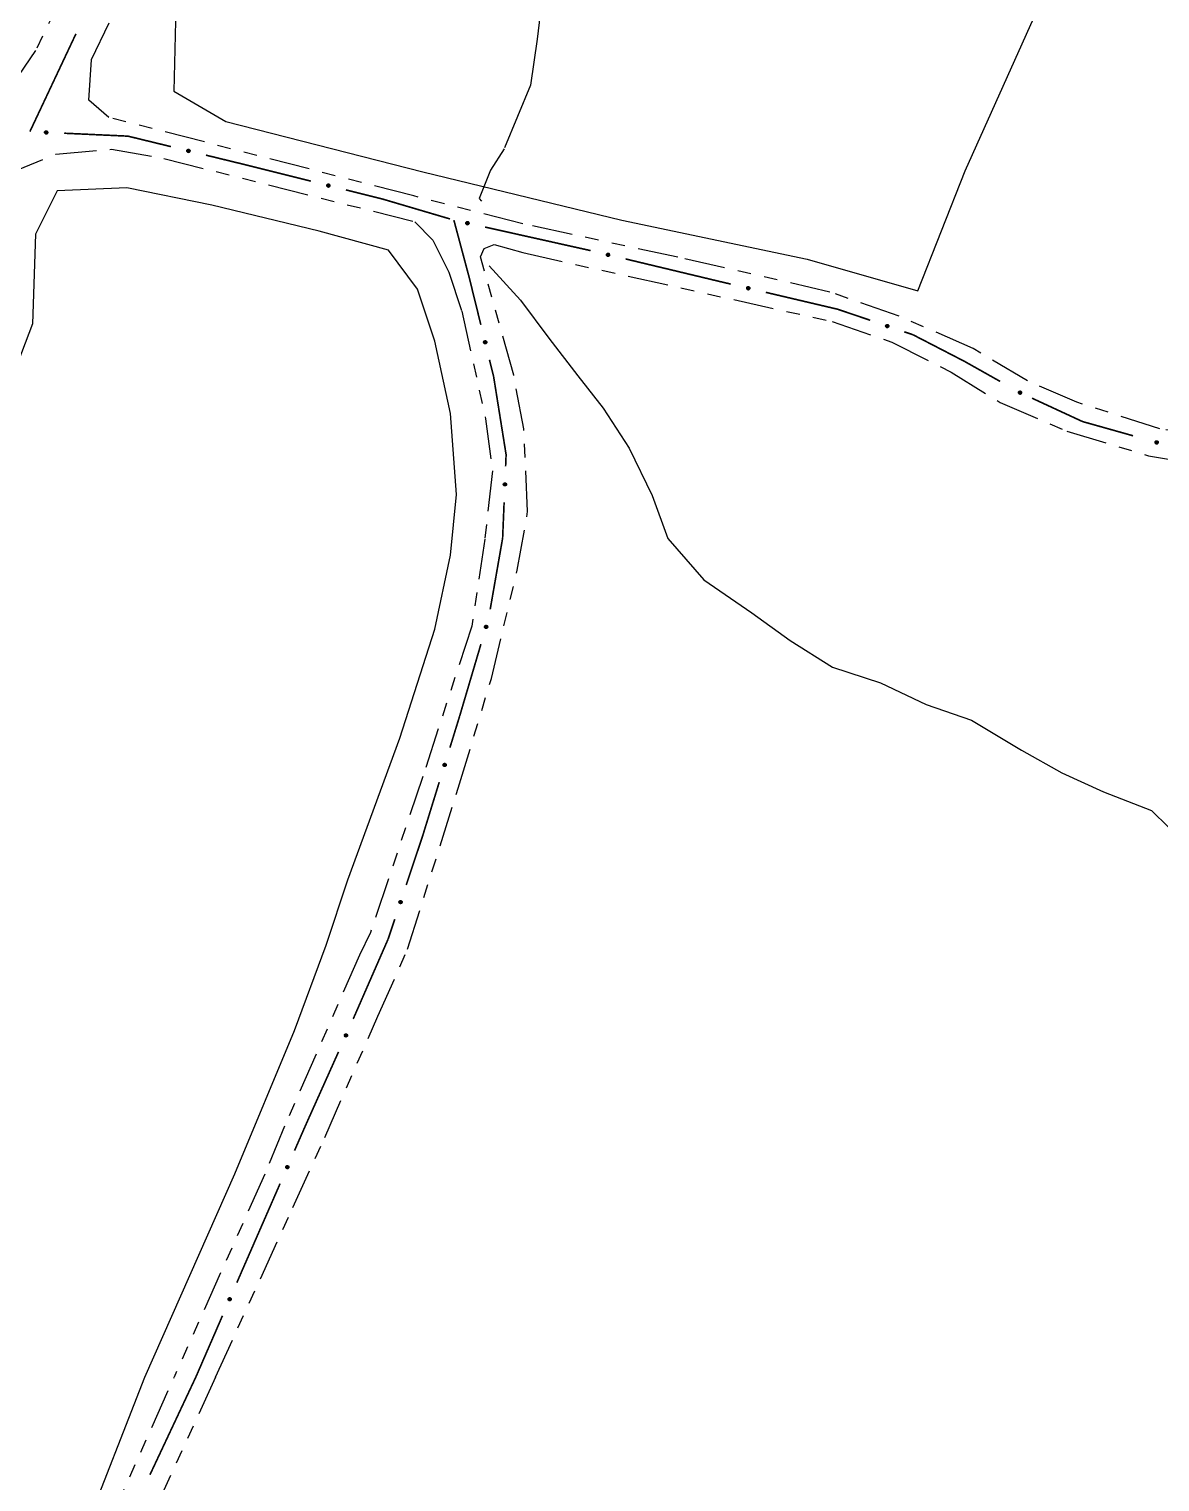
# Model space of a CAD drawing. Extents: x 203665 to 205970, y 4870865 to 4873745.
# Drawn here: x 204483.1 to 204608.6, y 4873288.7 to 4873449.9 of the extents above; entities that cross this region are included whole.
import ezdxf

# ---------------------------------------------------------------- set-up
doc = ezdxf.new("R2010")
doc.units = 0
doc.header["$LTSCALE"] = 1.5
doc.header["$MEASUREMENT"] = 0
doc.linetypes.add('TRACO_13', pattern=[8, 5, -1, 1, -1])
doc.linetypes.add('TRACO_25', pattern=[8, 3, -1, 1, -1, 1, -1])
for name, color, linetype in [('HD-CURSO-INTER', 170, 'CONTINUOUS'), ('HD-CURSO-PERENE', 170, 'CONTINUOUS'), ('RU-QUADRA', 210, 'CONTINUOUS'), ('SV-EIXO-RUA-N-PAV', 6, 'CONTINUOUS'), ('SV-RUA-NAO-PAV', 7, 'CONTINUOUS')]:
    doc.layers.add(name, color=color, linetype=linetype)

msp = doc.modelspace()

# ---------------------------------------------------------------- linework, layer by layer
at = {"layer": 'HD-CURSO-INTER', "linetype": 'TRACO_13'}
for points in [[(204538.26, 4873480.34, 5.762679), (204539.44, 4873475.4, 5.762679), (204540.15, 4873469.56, 5.626517), (204540.17, 4873464.53, 5.538984), (204540.16, 4873459, 5.538984), (204540.06, 4873453.97, 5.529258), (204539.46, 4873448.81, 5.519532), (204538.71, 4873443.69, 5.451451), (204535.79596, 4873436.641887, 5.461177), (204534.27, 4873434.25, 5.461177), (204533.02, 4873431.11, 5.461177), (204533.27, 4873430.82, 5.461177)], [(204534.14, 4873423.65, 5.412548), (204537.59, 4873419.85, 5.412548), (204540.76, 4873415.63, 5.344467), (204543.97, 4873411.45, 5.344467), (204546.779312, 4873407.84144, 5.325015), (204549.668945, 4873403.41067, 5.315289), (204552.23, 4873398.16, 5.198579), (204553.95, 4873393.37, 5.130497), (204557.945386, 4873388.805949, 5.072143), (204563.30053, 4873385.131466, 4.666232), (204567.540424, 4873382.051045, 4.626784), (204572.230182, 4873379.09061, 4.488716), (204577.559453, 4873377.360226, 4.222444), (204582.628971, 4873374.949808, 4.025204), (204587.678306, 4873373.219438, 3.837827)]]:
    msp.add_polyline3d(points, dxfattribs=at)
at = {"layer": 'HD-CURSO-PERENE', "linetype": 'Continuous'}
msp.add_polyline3d([(204587.678306, 4873373.219438, 3.837827), (204593.217976, 4873369.878934, 3.827965), (204597.69766, 4873367.358539, 3.827965), (204602.317194, 4873365.258166, 3.827965), (204607.636565, 4873363.177758, 3.413763), (204611.416727, 4873359.507321, 3.413763)], dxfattribs=at)
at = {"layer": 'RU-QUADRA', "linetype": 'Continuous'}
msp.add_lwpolyline([(204617.46, 4873615.16), (204584.42, 4873634.22), (204577.22, 4873618.25), (204570.19, 4873602.65), (204563.83, 4873588.54), (204557.3, 4873574.06), (204550.95, 4873559.96), (204544.23, 4873545.06), (204537.12, 4873531.5), (204526.77, 4873510.01), (204512.44, 4873480.06), (204503.69, 4873460.76), (204499.31, 4873450.81), (204499.11, 4873443.05), (204504.88, 4873439.66), (204515.03, 4873437.07), (204526.77, 4873434.09), (204548.86, 4873428.72), (204569.418482, 4873424.386527), (204581.69854, 4873420.877939), (204586.961422, 4873434.210574), (204605.63, 4873475.79), (204625.7, 4873519.74)], dxfattribs=at)
at = {"layer": 'RU-QUADRA', "linetype": 'Continuous', "flags": 128}
msp.add_lwpolyline([(204489.050505, 4873282.752508), (204495.887537, 4873300.304701), (204505.90945, 4873322.848935), (204512.509689, 4873338.786148), (204516.041394, 4873348.257539), (204518.449375, 4873355.481481), (204524.22, 4873371.22), (204528.081298, 4873383.333792), (204529.847151, 4873391.520927), (204530.489279, 4873398.263273), (204529.847151, 4873407.253067), (204528.081298, 4873415.27967), (204526.154913, 4873421.058824), (204522.944272, 4873425.393189), (204515.238734, 4873427.480105), (204503.359362, 4873430.369682), (204493.887972, 4873432.296067), (204486.182433, 4873431.975003), (204483.774452, 4873427.159041), (204483.453388, 4873417.206054), (204480.884876, 4873410.463708)], dxfattribs=at)
at = {"layer": 'SV-EIXO-RUA-N-PAV', "const_width": 0.18}
for points in [[(204483.143029, 4873438.54192), (204488.255633, 4873449.398313)], [(204486.950189, 4873438.367), (204493.942813, 4873438.045726)], [(204493.942813, 4873438.045726), (204494.02966, 4873438.041738)], [(204494.02966, 4873438.041738), (204498.803215, 4873436.879266)], [(204502.689636, 4873435.932832), (204505.604451, 4873435.223006)], [(204505.604451, 4873435.223006), (204506.432303, 4873435.021405)], [(204506.432303, 4873435.021405), (204514.33698, 4873433.045236)], [(204518.21755, 4873432.075093), (204522.098119, 4873431.104951)], [(204522.098119, 4873431.104951), (204522.369377, 4873431.037137)], [(204522.369377, 4873431.037137), (204529.774121, 4873428.85213)], [(204530.20939, 4873428.72369), (204531.758343, 4873422.927075)], [(204533.670447, 4873427.951388), (204545.38241, 4873425.337975)], [(204549.273652, 4873424.411753), (204558.998338, 4873422.081413)], [(204531.758343, 4873422.927075), (204531.915233, 4873422.339948)], [(204531.915233, 4873422.339948), (204533.205693, 4873417.104367)], [(204558.998338, 4873422.081413), (204559.705829, 4873421.911876)], [(204559.705829, 4873421.911876), (204560.944483, 4873421.620428)], [(204564.838151, 4873420.704271), (204572.625489, 4873418.871956)], [(204572.625489, 4873418.871956), (204572.815358, 4873418.827281)], [(204572.815358, 4873418.827281), (204576.419463, 4873417.60743)], [(204580.208327, 4873416.325045), (204581.155543, 4873416.004449)], [(204581.155543, 4873416.004449), (204581.16947, 4873415.999736)], [(204581.16947, 4873415.999736), (204586.486557, 4873413.251578)], [(204534.16296, 4873413.2206), (204534.402276, 4873412.249659)], [(204586.486557, 4873413.251578), (204586.888823, 4873413.043666)], [(204534.402276, 4873412.249659), (204534.618199, 4873411.373631)], [(204586.888823, 4873413.043666), (204590.852034, 4873410.814359)], [(204534.618199, 4873411.373631), (204535.897567, 4873403.377579)], [(204594.39106, 4873408.956345), (204599.835861, 4873406.435603)], [(204599.835861, 4873406.435603), (204599.998352, 4873406.360376)], [(204599.998352, 4873406.360376), (204605.601885, 4873404.784382)], [(204535.897567, 4873403.377579), (204536.008295, 4873402.685527)], [(204536.008295, 4873402.685527), (204535.954211, 4873401.387508)], [(204535.787689, 4873397.390976), (204535.662797, 4873394.393576)], [(204535.662797, 4873394.393576), (204535.622157, 4873393.418217)], [(204535.622157, 4873393.418217), (204534.241525, 4873385.514096)], [(204533.213289, 4873381.653446), (204530.944262, 4873373.981972)], [(204530.834047, 4873373.609341), (204529.767741, 4873370.158938)], [(204530.944262, 4873373.981972), (204530.834047, 4873373.609341)], [(204528.586701, 4873366.33727), (204526.815141, 4873360.604768)], [(204526.740985, 4873360.36481), (204524.917516, 4873354.912822)], [(204526.815141, 4873360.604768), (204526.740985, 4873360.36481)], [(204523.648761, 4873351.119373), (204523.014383, 4873349.222648)], [(204522.918219, 4873348.935128), (204519.033436, 4873340.050485)], [(204523.014383, 4873349.222648), (204522.918219, 4873348.935128)], [(204517.403222, 4873336.397787), (204514.130774, 4873329.097713)], [(204513.728137, 4873328.199521), (204512.520424, 4873325.436223)], [(204514.130774, 4873329.097713), (204513.728137, 4873328.199521)], [(204510.918519, 4873321.770994), (204506.913756, 4873312.607923)], [(204506.623199, 4873311.943114), (204506.115483, 4873310.774141)], [(204506.913756, 4873312.607923), (204506.623199, 4873311.943114)], [(204504.521988, 4873307.105249), (204501.733371, 4873300.684687)], [(204501.575175, 4873300.320452), (204496.473925, 4873289.458718)], [(204501.733371, 4873300.684687), (204501.575175, 4873300.320452)]]:
    msp.add_lwpolyline(points, dxfattribs=at)
at = {"layer": 'SV-EIXO-RUA-N-PAV'}
for points in [[(204484.81382, 4873438.575352), (204484.849484, 4873438.60882), (204484.886979, 4873438.630292), (204484.923406, 4873438.6392), (204484.957648, 4873438.638678), (204484.992619, 4873438.634198), (204485.026881, 4873438.621902), (204485.061885, 4873438.599833), (204485.09571, 4873438.564293), (204485.115181, 4873438.524437), (204485.125825, 4873438.489191), (204485.127336, 4873438.453454), (204485.122415, 4873438.419554), (204485.108466, 4873438.384388), (204485.085754, 4873438.349133), (204485.049194, 4873438.315986), (204485.012291, 4873438.295188), (204484.97683, 4873438.287497), (204484.940893, 4873438.286205), (204484.905245, 4873438.291207), (204484.871683, 4873438.30347), (204484.836228, 4873438.326401), (204484.80399, 4873438.362919), (204484.782826, 4873438.399489), (204484.77464, 4873438.434832), (204484.774164, 4873438.470241), (204484.778231, 4873438.505372), (204484.789157, 4873438.540327), (204484.81382, 4873438.575352)], [(204500.632871, 4873436.546999), (204500.674291, 4873436.573008), (204500.715207, 4873436.586891), (204500.752667, 4873436.588647), (204500.786173, 4873436.581568), (204500.819636, 4873436.570465), (204500.850904, 4873436.551828), (204500.881026, 4873436.523455), (204500.907408, 4873436.482089), (204500.918875, 4873436.439239), (204500.922562, 4873436.402606), (204500.917192, 4873436.367242), (204500.905861, 4873436.334915), (204500.885428, 4873436.303076), (204500.856377, 4873436.272831), (204500.814139, 4873436.24731), (204500.773932, 4873436.233975), (204500.737655, 4873436.233227), (204500.702137, 4873436.238851), (204500.66811, 4873436.250595), (204500.637522, 4873436.269067), (204500.607122, 4873436.298372), (204500.582486, 4873436.340395), (204500.568727, 4873436.380344), (204500.56747, 4873436.416601), (204500.573794, 4873436.451444), (204500.584522, 4873436.485143), (204500.601948, 4873436.517354), (204500.632871, 4873436.546999)], [(204516.164572, 4873432.701806), (204516.20615, 4873432.727561), (204516.247151, 4873432.741194), (204516.28462, 4873432.742722), (204516.318083, 4873432.735438), (204516.351478, 4873432.724131), (204516.382631, 4873432.705303), (204516.41258, 4873432.676747), (204516.438708, 4873432.63522), (204516.449913, 4873432.592301), (204516.453377, 4873432.555647), (204516.447791, 4873432.520317), (204516.436263, 4873432.488059), (204516.415636, 4873432.456345), (204516.3864, 4873432.426278), (204516.344008, 4873432.401016), (204516.30372, 4873432.387926), (204516.267439, 4873432.3874), (204516.231956, 4873432.39324), (204516.198001, 4873432.405192), (204516.167526, 4873432.42385), (204516.137307, 4873432.45334), (204516.112927, 4873432.495512), (204516.099413, 4873432.535545), (204516.098377, 4873432.571809), (204516.104913, 4873432.606613), (204516.115847, 4873432.640246), (204516.13347, 4873432.67235), (204516.164572, 4873432.701806)], [(204531.602195, 4873428.525687), (204531.643105, 4873428.552491), (204531.683746, 4873428.567162), (204531.721164, 4873428.569642), (204531.754801, 4873428.563212), (204531.788472, 4873428.552758), (204531.820095, 4873428.534729), (204531.85076, 4873428.506943), (204531.877936, 4873428.466094), (204531.890229, 4873428.423474), (204531.894623, 4873428.38692), (204531.889938, 4873428.351459), (204531.879234, 4873428.318919), (204531.85942, 4873428.28669), (204531.830959, 4873428.25589), (204531.789222, 4873428.229557), (204531.749281, 4873428.215447), (204531.713025, 4873428.213998), (204531.677405, 4873428.218934), (204531.643157, 4873428.230019), (204531.612218, 4873428.247896), (204531.581257, 4873428.276608), (204531.555813, 4873428.318146), (204531.541285, 4873428.357823), (204531.539328, 4873428.394049), (204531.544977, 4873428.429007), (204531.555051, 4873428.462907), (204531.571852, 4873428.495449), (204531.602195, 4873428.525687)], [(204547.214643, 4873425.018353), (204547.255967, 4873425.044513), (204547.296832, 4873425.058547), (204547.334285, 4873425.060441), (204547.367817, 4873425.053485), (204547.401321, 4873425.042506), (204547.432657, 4873425.023983), (204547.462883, 4873424.995721), (204547.489417, 4873424.954452), (204547.501041, 4873424.911645), (204547.504863, 4873424.875026), (204547.499623, 4873424.839643), (204547.488412, 4873424.807274), (204547.468095, 4873424.77536), (204547.439156, 4873424.745008), (204547.397012, 4873424.719332), (204547.356854, 4873424.705849), (204547.32058, 4873424.704968), (204547.285042, 4873424.710461), (204547.250972, 4873424.72208), (204547.220316, 4873424.74044), (204547.189809, 4873424.769632), (204547.165018, 4873424.811564), (204547.151113, 4873424.851463), (204547.149723, 4873424.887715), (204547.155918, 4873424.922581), (204547.166522, 4873424.956319), (204547.18383, 4873424.988594), (204547.214643, 4873425.018353)], [(204562.776669, 4873421.302412), (204562.817885, 4873421.328742), (204562.858692, 4873421.342943), (204562.896137, 4873421.344991), (204562.929697, 4873421.338174), (204562.963246, 4873421.327331), (204562.994658, 4873421.308938), (204563.025, 4873421.2808), (204563.051703, 4873421.23964), (204563.063503, 4873421.196881), (204563.067475, 4873421.160278), (204563.06238, 4873421.124874), (204563.051302, 4873421.09246), (204563.031117, 4873421.060462), (204563.002302, 4873421.029992), (204562.960264, 4873421.004143), (204562.920162, 4873420.990495), (204562.883892, 4873420.989465), (204562.848331, 4873420.994812), (204562.814213, 4873421.006292), (204562.783483, 4873421.024525), (204562.752856, 4873421.053592), (204562.727893, 4873421.095422), (204562.713824, 4873421.135263), (204562.712285, 4873421.171509), (204562.718338, 4873421.2064), (204562.728803, 4873421.240181), (204562.745978, 4873421.272527), (204562.776669, 4873421.302412)], [(204578.21309, 4873417.116571), (204578.256624, 4873417.138861), (204578.298597, 4873417.149116), (204578.336067, 4873417.147593), (204578.368827, 4873417.137613), (204578.401192, 4873417.123629), (204578.430712, 4873417.102331), (204578.458239, 4873417.071435), (204578.480906, 4873417.027921), (204578.488585, 4873416.984233), (204578.489057, 4873416.947419), (204578.480618, 4873416.91266), (204578.466506, 4873416.881446), (204578.443369, 4873416.851514), (204578.411786, 4873416.823923), (204578.36748, 4873416.80219), (204578.326262, 4873416.792419), (204578.290058, 4873416.794844), (204578.255167, 4873416.803549), (204578.222296, 4873416.818222), (204578.193439, 4873416.839296), (204578.165717, 4873416.871144), (204578.144846, 4873416.915159), (204578.134631, 4873416.956158), (204578.136546, 4873416.992386), (204578.14589, 4873417.026543), (204578.159522, 4873417.059176), (204578.179696, 4873417.089741), (204578.21309, 4873417.116571)], [(204533.756823, 4873415.328333), (204533.799032, 4873415.303627), (204533.830257, 4873415.273761), (204533.84913, 4873415.241356), (204533.858342, 4873415.208372), (204533.863965, 4873415.173567), (204533.861892, 4873415.137224), (204533.850656, 4873415.097398), (204533.826169, 4873415.054883), (204533.793473, 4873415.024907), (204533.762693, 4873415.004704), (204533.728853, 4873414.993119), (204533.694949, 4873414.988223), (204533.65727, 4873414.991624), (204533.617021, 4873415.003404), (204533.574866, 4873415.029061), (204533.544455, 4873415.058551), (204533.527023, 4873415.090373), (204533.515591, 4873415.124468), (204533.510277, 4873415.160071), (204533.512517, 4873415.195734), (204533.524451, 4873415.236236), (204533.550326, 4873415.277508), (204533.579391, 4873415.308175), (204533.610961, 4873415.32605), (204533.644781, 4873415.336548), (204533.679622, 4873415.342613), (204533.716241, 4873415.34205), (204533.756823, 4873415.328333)], [(204592.973875, 4873409.733754), (204593.019545, 4873409.751257), (204593.062374, 4873409.756961), (204593.099465, 4873409.751437), (204593.130969, 4873409.738009), (204593.161652, 4873409.720641), (204593.188723, 4873409.696306), (204593.212786, 4873409.662642), (204593.230666, 4873409.616952), (204593.233625, 4873409.572694), (204593.230155, 4873409.53604), (204593.218045, 4873409.502383), (204593.200674, 4873409.472859), (204593.174466, 4873409.445575), (204593.140112, 4873409.421523), (204593.093734, 4873409.404656), (204593.051707, 4873409.399352), (204593.015971, 4873409.405637), (204592.982212, 4873409.418026), (204592.9511, 4873409.436133), (204592.924664, 4873409.460174), (204592.900509, 4873409.494807), (204592.884468, 4873409.540802), (204592.878699, 4873409.582658), (204592.884481, 4873409.618473), (204592.897427, 4873409.651435), (204592.914472, 4873409.682421), (204592.937801, 4873409.710652), (204592.973875, 4873409.733754)], [(204608.099812, 4873404.178666), (204608.139094, 4873404.207803), (204608.178813, 4873404.224812), (204608.216024, 4873404.229464), (204608.249978, 4873404.225), (204608.2842, 4873404.216522), (204608.316817, 4873404.200361), (204608.349046, 4873404.174405), (204608.378551, 4873404.135205), (204608.393301, 4873404.093372), (204608.399813, 4873404.057135), (204608.397197, 4873404.021461), (204608.388403, 4873403.988354), (204608.370496, 4873403.955028), (204608.343874, 4873403.922625), (204608.303738, 4873403.893911), (204608.264685, 4873403.877502), (204608.228574, 4873403.873948), (204608.192728, 4873403.876805), (204608.157893, 4873403.88588), (204608.125967, 4873403.901928), (204608.09339, 4873403.928792), (204608.065574, 4873403.968781), (204608.048764, 4873404.007545), (204608.044704, 4873404.043596), (204608.048311, 4873404.078824), (204608.056398, 4873404.113252), (204608.071278, 4873404.146716), (204608.099812, 4873404.178666)], [(204535.986916, 4873399.528215), (204536.020537, 4873399.492695), (204536.042169, 4873399.455292), (204536.051231, 4873399.418903), (204536.050856, 4873399.384659), (204536.046525, 4873399.349669), (204536.034376, 4873399.315355), (204536.012456, 4873399.280257), (204535.977061, 4873399.246281), (204535.937289, 4873399.22664), (204535.902089, 4873399.215846), (204535.866359, 4873399.214182), (204535.832438, 4873399.218958), (204535.797212, 4873399.232756), (204535.76186, 4873399.255318), (204535.728558, 4873399.291736), (204535.707602, 4873399.32855), (204535.69976, 4873399.363977), (204535.698315, 4873399.399908), (204535.703164, 4873399.435577), (204535.715284, 4873399.469192), (204535.738064, 4873399.504745), (204535.774444, 4873399.537138), (204535.810923, 4873399.558458), (204535.846231, 4873399.566795), (204535.881637, 4873399.567422), (204535.916785, 4873399.563505), (204535.951787, 4873399.552729), (204535.986916, 4873399.528215)], [(204533.926858, 4873383.677873), (204533.950819, 4873383.635236), (204533.962693, 4873383.593692), (204533.962624, 4873383.556192), (204533.953923, 4873383.52307), (204533.941204, 4873383.490187), (204533.921066, 4873383.459863), (204533.891261, 4873383.431158), (204533.848659, 4873383.406822), (204533.805301, 4873383.397454), (204533.768533, 4873383.395555), (204533.733473, 4873383.40264), (204533.701735, 4873383.415531), (204533.670929, 4873383.43749), (204533.642134, 4873383.46798), (204533.618699, 4873383.51141), (204533.607337, 4873383.552218), (204533.608356, 4873383.588489), (204533.615702, 4873383.623691), (204533.62909, 4873383.657106), (204533.649029, 4873383.686758), (204533.679779, 4873383.715695), (204533.722951, 4873383.738257), (204533.763523, 4873383.750054), (204533.799798, 4873383.749544), (204533.834292, 4873383.741532), (204533.867428, 4873383.729176), (204533.898753, 4873383.710202), (204533.926858, 4873383.677873)], [(204529.324817, 4873368.352876), (204529.348258, 4873368.309951), (204529.359627, 4873368.268266), (204529.359102, 4873368.230769), (204529.349999, 4873368.197755), (204529.336881, 4873368.165029), (204529.316377, 4873368.134953), (204529.286225, 4873368.106612), (204529.24333, 4873368.082795), (204529.199862, 4873368.073955), (204529.163073, 4873368.072503), (204529.128102, 4873368.080014), (204529.096523, 4873368.093289), (204529.065986, 4873368.115621), (204529.037564, 4873368.146458), (204529.014659, 4873368.19017), (204529.003793, 4873368.231113), (204529.005253, 4873368.267369), (204529.013026, 4873368.302479), (204529.026819, 4873368.335729), (204529.047117, 4873368.365137), (204529.078216, 4873368.393698), (204529.121659, 4873368.415733), (204529.162371, 4873368.427036), (204529.198638, 4873368.426086), (204529.233032, 4873368.417655), (204529.266015, 4873368.404897), (204529.297107, 4873368.385544), (204529.324817, 4873368.352876)], [(204524.433108, 4873353.117442), (204524.455554, 4873353.073989), (204524.46596, 4873353.032053), (204524.464572, 4873352.994578), (204524.45471, 4873352.961782), (204524.440842, 4873352.929367), (204524.41965, 4873352.899771), (204524.388854, 4873352.872132), (204524.345422, 4873352.84931), (204524.301762, 4873352.841474), (204524.264949, 4873352.840869), (204524.23016, 4873352.849183), (204524.198896, 4873352.863182), (204524.168881, 4873352.886212), (204524.141176, 4873352.917695), (204524.119284, 4873352.961923), (204524.109365, 4873353.003106), (204524.111659, 4873353.039318), (204524.120239, 4873353.07424), (204524.134794, 4873353.107164), (204524.155764, 4873353.136096), (204524.187513, 4873353.163933), (204524.231452, 4873353.184962), (204524.272414, 4873353.195324), (204524.308649, 4873353.193539), (204524.342839, 4873353.184318), (204524.37552, 4873353.170804), (204524.406158, 4873353.15074), (204524.433108, 4873353.117442)], [(204518.380556, 4873338.308887), (204518.398613, 4873338.263434), (204518.404838, 4873338.220677), (204518.399765, 4873338.183521), (204518.386721, 4873338.151856), (204518.369728, 4873338.120965), (204518.345724, 4873338.093599), (204518.312355, 4873338.069129), (204518.266886, 4873338.050695), (204518.222667, 4873338.047197), (204518.185973, 4873338.050221), (204518.152172, 4873338.061922), (204518.122439, 4873338.078932), (204518.094838, 4873338.104806), (204518.07037, 4873338.138865), (204518.05294, 4873338.185034), (204518.047125, 4873338.226994), (204518.052976, 4873338.262804), (204518.064953, 4873338.296711), (204518.08268, 4873338.328041), (204518.106398, 4873338.354767), (204518.140734, 4873338.379342), (204518.186531, 4873338.395941), (204518.228314, 4873338.402218), (204518.264197, 4873338.396872), (204518.297313, 4873338.384328), (204518.328504, 4873338.367661), (204518.357017, 4873338.344677), (204518.380556, 4873338.308887)], [(204511.87788, 4873323.691179), (204511.896363, 4873323.645898), (204511.902988, 4873323.603201), (204511.898264, 4873323.565999), (204511.885518, 4873323.534213), (204511.868816, 4873323.503164), (204511.845069, 4873323.475574), (204511.811931, 4873323.450791), (204511.766637, 4873323.431932), (204511.722453, 4873323.42802), (204511.685733, 4873323.430699), (204511.651823, 4873323.442082), (204511.621932, 4873323.458813), (204511.594089, 4873323.484427), (204511.569302, 4873323.518255), (204511.55144, 4873323.564258), (204511.545232, 4873323.606161), (204511.550746, 4873323.642025), (204511.562405, 4873323.676043), (204511.579837, 4873323.707537), (204511.603303, 4873323.734485), (204511.637407, 4873323.759381), (204511.683046, 4873323.776409), (204511.724769, 4873323.783078), (204511.7607, 4873323.778069), (204511.793933, 4873323.765836), (204511.825279, 4873323.749463), (204511.854006, 4873323.726747), (204511.87788, 4873323.691179)], [(204505.476943, 4873309.027629), (204505.495529, 4873308.98239), (204505.502253, 4873308.939708), (204505.497614, 4873308.902496), (204505.484941, 4873308.870681), (204505.46831, 4873308.839593), (204505.444627, 4873308.811949), (204505.411545, 4873308.78709), (204505.366295, 4873308.768127), (204505.322119, 4873308.764113), (204505.285393, 4873308.766709), (204505.251458, 4873308.778014), (204505.221528, 4873308.794676), (204505.193627, 4873308.820226), (204505.168762, 4873308.853997), (204505.150795, 4873308.899959), (204505.144491, 4873308.941848), (204505.149922, 4873308.977724), (204505.161503, 4873309.011769), (204505.178863, 4873309.043303), (204505.202267, 4873309.070305), (204505.236314, 4873309.095279), (204505.281914, 4873309.112411), (204505.323621, 4873309.119176), (204505.359564, 4873309.11425), (204505.392824, 4873309.102093), (204505.424208, 4873309.085791), (204505.452987, 4873309.063142), (204505.476943, 4873309.027629)]]:
    msp.add_lwpolyline(points, close=True, dxfattribs=at)
for points in [[(204484.774164, 4873438.470241), (204485.125825, 4873438.489191)], [(204484.77464, 4873438.434832), (204485.127336, 4873438.453454)], [(204484.776977, 4873438.451986), (204485.124704, 4873438.468793)], [(204484.778231, 4873438.505372), (204485.115181, 4873438.524437)], [(204484.780031, 4873438.488727), (204485.115615, 4873438.508824)], [(204484.782164, 4873438.416233), (204485.121838, 4873438.436142)], [(204484.782826, 4873438.399489), (204485.122415, 4873438.419554)], [(204484.788412, 4873438.522491), (204485.100887, 4873438.545016)], [(204484.789157, 4873438.540327), (204485.09571, 4873438.564293)], [(204484.79553, 4873438.380104), (204485.110668, 4873438.40114)], [(204484.802246, 4873438.556005), (204485.075191, 4873438.580345)], [(204484.80399, 4873438.362919), (204485.108466, 4873438.384388)], [(204484.81382, 4873438.575352), (204485.061885, 4873438.599833)], [(204484.824015, 4873438.346012), (204485.094046, 4873438.366389)], [(204484.833987, 4873438.592793), (204485.036976, 4873438.610786)], [(204484.836228, 4873438.326401), (204485.085754, 4873438.349133)], [(204484.849484, 4873438.60882), (204485.026881, 4873438.621902)], [(204484.859566, 4873438.31706), (204485.059703, 4873438.332452)], [(204484.870805, 4873438.621153), (204485.000862, 4873438.627471)], [(204484.871683, 4873438.30347), (204485.049194, 4873438.315986)], [(204484.886979, 4873438.630292), (204484.992619, 4873438.634198)], [(204484.892829, 4873438.297774), (204485.024311, 4873438.305393)], [(204484.905245, 4873438.291207), (204485.012291, 4873438.295188)], [(204500.56747, 4873436.416601), (204500.917192, 4873436.367242)], [(204500.568727, 4873436.380344), (204500.905861, 4873436.334915)], [(204500.571289, 4873436.396904), (204500.908476, 4873436.351306)], [(204500.573054, 4873436.432989), (204500.91755, 4873436.382802)], [(204500.573794, 4873436.451444), (204500.922562, 4873436.402606)], [(204500.577478, 4873436.358883), (204500.890801, 4873436.319096)], [(204500.582486, 4873436.340395), (204500.885428, 4873436.303076)], [(204500.583097, 4873436.468462), (204500.916307, 4873436.423832)], [(204500.584522, 4873436.485143), (204500.918875, 4873436.439239)], [(204500.597798, 4873436.499992), (204500.908792, 4873436.462176)], [(204500.598897, 4873436.319961), (204500.867823, 4873436.288177)], [(204500.601948, 4873436.517354), (204500.907408, 4873436.482089)], [(204500.607122, 4873436.298372), (204500.856377, 4873436.272831)], [(204500.617801, 4873436.530231), (204500.890348, 4873436.501778)], [(204500.628235, 4873436.284728), (204500.82761, 4873436.261455)], [(204500.632871, 4873436.546999), (204500.881026, 4873436.523455)], [(204500.637522, 4873436.269067), (204500.814139, 4873436.24731)], [(204500.656008, 4873436.56025), (204500.85868, 4873436.538982)], [(204500.657183, 4873436.259422), (204500.787686, 4873436.241685)], [(204500.66811, 4873436.250595), (204500.773932, 4873436.233975)], [(204500.674291, 4873436.573008), (204500.850904, 4873436.551828)], [(204500.697581, 4873436.581022), (204500.826436, 4873436.562283)], [(204500.715207, 4873436.586891), (204500.819636, 4873436.570465)], [(204516.098377, 4873432.571809), (204516.447791, 4873432.520317)], [(204516.102075, 4873432.552089), (204516.438978, 4873432.504433)], [(204516.104061, 4873432.588162), (204516.448244, 4873432.535873)], [(204516.104913, 4873432.606613), (204516.453377, 4873432.555647)], [(204516.11432, 4873432.623574), (204516.447251, 4873432.57691)], [(204516.115847, 4873432.640246), (204516.449913, 4873432.592301)], [(204516.129213, 4873432.655013), (204516.43997, 4873432.6153)], [(204516.13347, 4873432.67235), (204516.438708, 4873432.63522)], [(204516.149401, 4873432.685129), (204516.421768, 4873432.655013)], [(204516.164572, 4873432.701806), (204516.41258, 4873432.676747)], [(204516.18779, 4873432.714914), (204516.390329, 4873432.69241)], [(204516.20615, 4873432.727561), (204516.382631, 4873432.705303)], [(204516.229489, 4873432.735433), (204516.358227, 4873432.715907)], [(204516.247151, 4873432.741194), (204516.351478, 4873432.724131)], [(204516.099413, 4873432.535545), (204516.436263, 4873432.488059)], [(204516.108032, 4873432.514031), (204516.421107, 4873432.472332)], [(204516.112927, 4873432.495512), (204516.415636, 4873432.456345)], [(204516.129213, 4873432.474979), (204516.39794, 4873432.441554)], [(204516.137307, 4873432.45334), (204516.3864, 4873432.426278)], [(204516.158336, 4873432.439568), (204516.357565, 4873432.415078)], [(204516.167526, 4873432.42385), (204516.344008, 4873432.401016)], [(204516.187128, 4873432.414085), (204516.317521, 4873432.395552)], [(204516.198001, 4873432.405192), (204516.30372, 4873432.387926)], [(204531.539328, 4873428.394049), (204531.889938, 4873428.351459)], [(204531.541285, 4873428.357823), (204531.879234, 4873428.318919)], [(204531.543526, 4873428.374429), (204531.881531, 4873428.335357)], [(204531.544594, 4873428.410541), (204531.889995, 4873428.367022)], [(204531.544977, 4873428.429007), (204531.894623, 4873428.38692)], [(204531.550449, 4873428.336534), (204531.864483, 4873428.302811)], [(204531.553949, 4873428.446202), (204531.887959, 4873428.408021)], [(204531.555051, 4873428.462907), (204531.890229, 4873428.423474)], [(204531.555813, 4873428.318146), (204531.85942, 4873428.28669)], [(204531.568037, 4873428.47801), (204531.879704, 4873428.446213)], [(204531.571852, 4873428.495449), (204531.877936, 4873428.466094)], [(204531.572616, 4873428.298034), (204531.842107, 4873428.271454)], [(204531.581257, 4873428.276608), (204531.830959, 4873428.25589)], [(204531.587453, 4873428.50863), (204531.860498, 4873428.48545)], [(204531.602195, 4873428.525687), (204531.85076, 4873428.506943)], [(204531.60263, 4873428.263375), (204531.802418, 4873428.24396)], [(204531.612218, 4873428.247896), (204531.789222, 4873428.229557)], [(204531.625072, 4873428.539381), (204531.828118, 4873428.522035)], [(204531.632061, 4873428.238633), (204531.762883, 4873428.223422)], [(204531.643105, 4873428.552491), (204531.820095, 4873428.534729)], [(204531.643157, 4873428.230019), (204531.749281, 4873428.215447)], [(204531.666236, 4873428.560954), (204531.795429, 4873428.544709)], [(204531.683746, 4873428.567162), (204531.788472, 4873428.552758)], [(204547.149723, 4873424.887715), (204547.499623, 4873424.839643)], [(204547.151113, 4873424.851463), (204547.488412, 4873424.807274)], [(204547.153613, 4873424.868032), (204547.490966, 4873424.823674)], [(204547.155246, 4873424.904123), (204547.499924, 4873424.855203)], [(204547.155918, 4873424.922581), (204547.504863, 4873424.875026)], [(204547.159943, 4873424.830034), (204547.47341, 4873424.791399)], [(204547.165018, 4873424.811564), (204547.468095, 4873424.77536)], [(204547.165159, 4873424.939633), (204547.49853, 4873424.896229)], [(204547.166522, 4873424.956319), (204547.501041, 4873424.911645)], [(204547.179743, 4873424.971217), (204547.490874, 4873424.934545)], [(204547.181504, 4873424.791191), (204547.450546, 4873424.760396)], [(204547.18383, 4873424.988594), (204547.489417, 4873424.954452)], [(204547.189809, 4873424.769632), (204547.439156, 4873424.745008)], [(204547.199635, 4873425.001529), (204547.472285, 4873424.974079)], [(204547.210972, 4873424.756067), (204547.410431, 4873424.733527)], [(204547.214643, 4873425.018353), (204547.462883, 4873424.995721)], [(204547.220316, 4873424.74044), (204547.397012, 4873424.719332)], [(204547.237731, 4873425.031688), (204547.44048, 4873425.011166)], [(204547.240012, 4873424.730867), (204547.37058, 4873424.71361)], [(204547.250972, 4873424.72208), (204547.356854, 4873424.705849)], [(204547.255967, 4873425.044513), (204547.432657, 4873425.023983)], [(204547.279228, 4873425.052614), (204547.40815, 4873425.034348)], [(204547.296832, 4873425.058547), (204547.401321, 4873425.042506)], [(204562.741962, 4873421.255133), (204563.053242, 4873421.219739)], [(204562.745978, 4873421.272527), (204563.051703, 4873421.23964)], [(204562.76173, 4873421.285527), (204563.03449, 4873421.259196)], [(204562.776669, 4873421.302412), (204563.025, 4873421.2808)], [(204562.799702, 4873421.315842), (204563.002534, 4873421.296153)], [(204562.817885, 4873421.328742), (204562.994658, 4873421.308938)], [(204562.841112, 4873421.336938), (204562.970109, 4873421.319202)], [(204562.858692, 4873421.342943), (204562.963246, 4873421.327331)], [(204562.712285, 4873421.171509), (204563.06238, 4873421.124874)], [(204562.713824, 4873421.135263), (204563.051302, 4873421.09246)], [(204562.716257, 4873421.151842), (204563.053789, 4873421.10887)], [(204562.717741, 4873421.18794), (204563.062617, 4873421.140435)], [(204562.718338, 4873421.2064), (204563.067475, 4873421.160278)], [(204562.722742, 4873421.11387), (204563.036365, 4873421.076523)], [(204562.727508, 4873421.22349), (204563.061055, 4873421.181455)], [(204562.727893, 4873421.095422), (204563.031117, 4873421.060462)], [(204562.728803, 4873421.240181), (204563.063503, 4873421.196881)], [(204562.744463, 4873421.075117), (204563.013629, 4873421.045426)], [(204562.752856, 4873421.053592), (204563.002302, 4873421.029992)], [(204562.774075, 4873421.040113), (204562.973625, 4873421.018392)], [(204562.783483, 4873421.024525), (204562.960264, 4873421.004143)], [(204562.803218, 4873421.015033), (204562.933855, 4873420.998312)], [(204562.814213, 4873421.006292), (204562.920162, 4873420.990495)], [(204578.134631, 4873416.956158), (204578.466506, 4873416.881446)], [(204578.136546, 4873416.992386), (204578.480618, 4873416.91266)], [(204578.138629, 4873416.972431), (204578.470543, 4873416.897545)], [(204578.141473, 4873416.934014), (204578.450121, 4873416.867003)], [(204578.143541, 4873417.008223), (204578.482334, 4873416.928128)], [(204578.144846, 4873416.915159), (204578.443369, 4873416.851514)], [(204578.14589, 4873417.026543), (204578.489057, 4873416.947419)], [(204578.156645, 4873417.042683), (204578.484681, 4873416.96911)], [(204578.159409, 4873416.89337), (204578.42453, 4873416.83821)], [(204578.159522, 4873417.059176), (204578.488585, 4873416.984233)], [(204578.165717, 4873416.871144), (204578.411786, 4873416.823923)], [(204578.174044, 4873417.072808), (204578.480545, 4873417.007964)], [(204578.179696, 4873417.089741), (204578.480906, 4873417.027921)], [(204578.185557, 4873416.855708), (204578.382136, 4873416.815104)], [(204578.193439, 4873416.839296), (204578.36748, 4873416.80219)], [(204578.196613, 4873417.101183), (204578.465631, 4873417.049026)], [(204578.212182, 4873416.827969), (204578.340637, 4873416.798898)], [(204578.21309, 4873417.116571), (204578.458239, 4873417.071435)], [(204578.222296, 4873416.818222), (204578.326262, 4873416.792419)], [(204578.237297, 4873417.127749), (204578.437335, 4873417.088855)], [(204578.256624, 4873417.138861), (204578.430712, 4873417.102331)], [(204578.280526, 4873417.14481), (204578.40725, 4873417.114884)], [(204578.298597, 4873417.149116), (204578.401192, 4873417.123629)], [(204533.510277, 4873415.160071), (204533.544455, 4873415.058551)], [(204533.512517, 4873415.195734), (204533.574866, 4873415.029061)], [(204533.513053, 4873415.173841), (204533.55765, 4873415.049918)], [(204533.522112, 4873415.211208), (204533.593637, 4873415.023654)], [(204533.524451, 4873415.236236), (204533.617021, 4873415.003404)], [(204533.539793, 4873415.25351), (204533.63592, 4873415.000348)], [(204533.550326, 4873415.277508), (204533.65727, 4873414.991624)], [(204533.564405, 4873415.290495), (204533.673959, 4873414.994264)], [(204533.579391, 4873415.308175), (204533.694949, 4873414.988223)], [(204533.59526, 4873415.313558), (204533.710692, 4873414.993481)], [(204533.610961, 4873415.32605), (204533.728853, 4873414.993119)], [(204533.628074, 4873415.328673), (204533.742815, 4873414.999993)], [(204533.644781, 4873415.336548), (204533.762693, 4873415.004704)], [(204533.664172, 4873415.336165), (204533.778624, 4873415.020062)], [(204533.679622, 4873415.342613), (204533.793473, 4873415.024907)], [(204533.698926, 4873415.337705), (204533.809152, 4873415.044451)], [(204533.716241, 4873415.34205), (204533.826169, 4873415.054883)], [(204533.734987, 4873415.333945), (204533.835743, 4873415.079112)], [(204533.756823, 4873415.328333), (204533.850656, 4873415.097398)], [(204533.779268, 4873415.313941), (204533.854095, 4873415.124391)], [(204533.799032, 4873415.303627), (204533.861892, 4873415.137224)], [(204533.816905, 4873415.286679), (204533.859852, 4873415.163755)], [(204533.830257, 4873415.273761), (204533.863965, 4873415.173567)], [(204592.878699, 4873409.582658), (204593.200674, 4873409.472859)], [(204592.883132, 4873409.559909), (204593.182837, 4873409.460252)], [(204592.884417, 4873409.59841), (204593.20641, 4873409.488434)], [(204592.884468, 4873409.540802), (204593.174466, 4873409.445575)], [(204592.884481, 4873409.618473), (204593.218045, 4873409.502383)], [(204592.89313, 4873409.633471), (204593.221406, 4873409.517579)], [(204592.896616, 4873409.517579), (204593.154311, 4873409.434364)], [(204592.897427, 4873409.651435), (204593.230155, 4873409.53604)], [(204592.900509, 4873409.494807), (204593.140112, 4873409.421523)], [(204592.909847, 4873409.666331), (204593.228125, 4873409.558075)], [(204592.914472, 4873409.682421), (204593.233625, 4873409.572694)], [(204592.918583, 4873409.477336), (204593.109688, 4873409.415927)], [(204592.924664, 4873409.460174), (204593.093734, 4873409.404656)], [(204592.93037, 4873409.694421), (204593.228171, 4873409.597149)], [(204592.937801, 4873409.710652), (204593.230666, 4873409.616952)], [(204592.942087, 4873409.446907), (204593.066693, 4873409.404256)], [(204592.9511, 4873409.436133), (204593.051707, 4873409.399352)], [(204592.955846, 4873409.720218), (204593.217738, 4873409.639571)], [(204592.973875, 4873409.733754), (204593.212786, 4873409.662642)], [(204592.999139, 4873409.742277), (204593.193867, 4873409.682199)], [(204593.019545, 4873409.751257), (204593.188723, 4873409.696306)], [(204593.043946, 4873409.754614), (204593.16674, 4873409.711298)], [(204593.062374, 4873409.756961), (204593.161652, 4873409.720641)], [(204608.044704, 4873404.043596), (204608.397197, 4873404.021461)], [(204608.048311, 4873404.078824), (204608.399813, 4873404.057135)], [(204608.048764, 4873404.007545), (204608.388403, 4873403.988354)], [(204608.049002, 4873404.060367), (204608.39635, 4873404.037001)], [(204608.050036, 4873404.024254), (204608.389741, 4873404.004898)], [(204608.056269, 4873404.096511), (204608.391933, 4873404.077812)], [(204608.056398, 4873404.113252), (204608.393301, 4873404.093372)], [(204608.05915, 4873403.986826), (204608.374613, 4873403.971416)], [(204608.065574, 4873403.968781), (204608.370496, 4873403.955028)], [(204608.068484, 4873404.129085), (204608.381472, 4873404.11546)], [(204608.071278, 4873404.146716), (204608.378551, 4873404.135205)], [(204608.083518, 4873403.949679), (204608.354098, 4873403.938811)], [(204608.086086, 4873404.160781), (204608.360017, 4873404.153515)], [(204608.09339, 4873403.928792), (204608.343874, 4873403.922625)], [(204608.099812, 4873404.178666), (204608.349046, 4873404.174405)], [(204608.115496, 4873403.916824), (204608.316074, 4873403.909056)], [(204608.121854, 4873404.193668), (204608.325565, 4873404.188155)], [(204608.125967, 4873403.901928), (204608.303738, 4873403.893911)], [(204608.139094, 4873404.207803), (204608.316817, 4873404.200361)], [(204608.146316, 4873403.893834), (204608.2778, 4873403.886255)], [(204608.157893, 4873403.88588), (204608.264685, 4873403.877502)], [(204608.161694, 4873404.217597), (204608.291613, 4873404.20889)], [(204608.178813, 4873404.224812), (204608.2842, 4873404.216522)], [(204535.703164, 4873399.435577), (204535.707602, 4873399.32855)], [(204535.709678, 4873399.448022), (204535.717858, 4873399.316573)], [(204535.715284, 4873399.469192), (204535.728558, 4873399.291736)], [(204535.728822, 4873399.481367), (204535.745068, 4873399.281297)], [(204535.738064, 4873399.504745), (204535.76186, 4873399.255318)], [(204535.757622, 4873399.517041), (204535.779152, 4873399.2471)], [(204535.774444, 4873399.537138), (204535.797212, 4873399.232756)], [(204535.791592, 4873399.545671), (204535.813974, 4873399.230626)], [(204535.810923, 4873399.558458), (204535.832438, 4873399.218958)], [(204535.827664, 4873399.559191), (204535.849023, 4873399.219606)], [(204535.846231, 4873399.566795), (204535.866359, 4873399.214182)], [(204535.863395, 4873399.564531), (204535.881686, 4873399.216879)], [(204535.881637, 4873399.567422), (204535.902089, 4873399.215846)], [(204535.900148, 4873399.561634), (204535.921677, 4873399.226139)], [(204535.916785, 4873399.563505), (204535.937289, 4873399.22664)], [(204535.933948, 4873399.553397), (204535.957806, 4873399.241022)], [(204535.951787, 4873399.552729), (204535.977061, 4873399.246281)], [(204535.96752, 4873399.539707), (204535.993026, 4873399.266868)], [(204535.986916, 4873399.528215), (204536.012456, 4873399.280257)], [(204536.004444, 4873399.508123), (204536.023303, 4873399.305212)], [(204536.020537, 4873399.492695), (204536.034376, 4873399.315355)], [(204536.03296, 4873399.471426), (204536.039834, 4873399.341398)], [(204536.042169, 4873399.455292), (204536.046525, 4873399.349669)], [(204533.62909, 4873383.657106), (204533.607337, 4873383.552218)], [(204533.638438, 4873383.66759), (204533.614369, 4873383.538105)], [(204533.649029, 4873383.686758), (204533.618699, 4873383.51141)], [(204533.665123, 4873383.695271), (204533.632172, 4873383.497266)], [(204533.679779, 4873383.715695), (204533.642134, 4873383.46798)], [(204533.701743, 4873383.72286), (204533.656904, 4873383.455799)], [(204533.722951, 4873383.738257), (204533.670929, 4873383.43749)], [(204533.741661, 4873383.742358), (204533.686667, 4873383.431344)], [(204533.763523, 4873383.750054), (204533.701735, 4873383.415531)], [(204533.779939, 4873383.746689), (204533.717979, 4873383.412122)], [(204533.799798, 4873383.749544), (204533.733473, 4873383.40264)], [(204533.815894, 4873383.743169), (204533.748996, 4873383.401525)], [(204533.834292, 4873383.741532), (204533.768533, 4873383.395555)], [(204533.850837, 4873383.731411), (204533.790038, 4873383.400769)], [(204533.867428, 4873383.729176), (204533.805301, 4873383.397454)], [(204533.881614, 4873383.715193), (204533.828703, 4873383.406409)], [(204533.898753, 4873383.710202), (204533.848659, 4873383.406822)], [(204533.910843, 4873383.693741), (204533.869155, 4873383.422903)], [(204533.926858, 4873383.677873), (204533.891261, 4873383.431158)], [(204533.938966, 4873383.654118), (204533.907857, 4873383.452722)], [(204533.950819, 4873383.635236), (204533.921066, 4873383.459863)], [(204533.95769, 4873383.611583), (204533.9327, 4873383.483794)], [(204533.962693, 4873383.593692), (204533.941204, 4873383.490187)], [(204529.026819, 4873368.335729), (204529.003793, 4873368.231113)], [(204529.036293, 4873368.346099), (204529.010653, 4873368.216916)], [(204529.047117, 4873368.365137), (204529.014659, 4873368.19017)], [(204529.063314, 4873368.373453), (204529.027958, 4873368.175863)], [(204529.078216, 4873368.393698), (204529.037564, 4873368.146458)], [(204529.100265, 4873368.400595), (204529.052185, 4873368.134099)], [(204529.121659, 4873368.415733), (204529.065986, 4873368.115621)], [(204529.140417, 4873368.419607), (204529.081649, 4873368.109284)], [(204529.162371, 4873368.427036), (204529.096523, 4873368.093289)], [(204529.178745, 4873368.423473), (204529.112724, 4873368.089683)], [(204529.198638, 4873368.426086), (204529.128102, 4873368.080014)], [(204529.214655, 4873368.419516), (204529.14361, 4873368.07871)], [(204529.233032, 4873368.417655), (204529.163073, 4873368.072503)], [(204529.249452, 4873368.407334), (204529.18464, 4873368.077456)], [(204529.266015, 4873368.404897), (204529.199862, 4873368.073955)], [(204529.28003, 4873368.390743), (204529.223371, 4873368.082625)], [(204529.297107, 4873368.385544), (204529.24333, 4873368.082795)], [(204529.308996, 4873368.368938), (204529.264021, 4873368.098626)], [(204529.324817, 4873368.352876), (204529.286225, 4873368.106612)], [(204529.336636, 4873368.328976), (204529.303082, 4873368.127972)], [(204529.348258, 4873368.309951), (204529.316377, 4873368.134953)], [(204529.354842, 4873368.286217), (204529.3283, 4873368.15874)], [(204529.359627, 4873368.268266), (204529.336881, 4873368.165029)], [(204524.134794, 4873353.107164), (204524.109365, 4873353.003106)], [(204524.144505, 4873353.117312), (204524.115896, 4873352.988754)], [(204524.155764, 4873353.136096), (204524.119284, 4873352.961923)], [(204524.172148, 4873353.144037), (204524.132251, 4873352.947314)], [(204524.187513, 4873353.163933), (204524.141176, 4873352.917695)], [(204524.209715, 4873353.170321), (204524.155509, 4873352.905003)], [(204524.231452, 4873353.184962), (204524.168881, 4873352.886212)], [(204524.250294, 4873353.188403), (204524.184393, 4873352.879515)], [(204524.272414, 4873353.195324), (204524.198896, 4873352.863182)], [(204524.288701, 4873353.191384), (204524.215009, 4873352.859204)], [(204524.308649, 4873353.193539), (204524.23016, 4873352.849183)], [(204524.324511, 4873353.186602), (204524.245634, 4873352.847522)], [(204524.342839, 4873353.184318), (204524.264949, 4873352.840869)], [(204524.359017, 4873353.173622), (204524.286624, 4873352.845323)], [(204524.37552, 4873353.170804), (204524.301762, 4873352.841474)], [(204524.389205, 4873353.156331), (204524.325464, 4873352.849599)], [(204524.406158, 4873353.15074), (204524.345422, 4873352.84931)], [(204524.417661, 4873353.133864), (204524.366471, 4873352.86466)], [(204524.433108, 4873353.117442), (204524.388854, 4873352.872132)], [(204524.444373, 4873353.093276), (204524.406198, 4873352.893099)], [(204524.455554, 4873353.073989), (204524.41965, 4873352.899771)], [(204524.461589, 4873353.050109), (204524.432119, 4873352.923277)], [(204524.46596, 4873353.032053), (204524.440842, 4873352.929367)], [(204518.08268, 4873338.328041), (204518.047125, 4873338.226994)], [(204518.093343, 4873338.337184), (204518.052211, 4873338.212069)], [(204518.106398, 4873338.354767), (204518.05294, 4873338.185034)], [(204518.123484, 4873338.361056), (204518.064405, 4873338.169219)], [(204518.140734, 4873338.379342), (204518.07037, 4873338.138865)], [(204518.163458, 4873338.383512), (204518.083382, 4873338.124823)], [(204518.186531, 4873338.395941), (204518.094838, 4873338.104806)], [(204518.205621, 4873338.397509), (204518.109616, 4873338.096614)], [(204518.228314, 4873338.402218), (204518.122439, 4873338.078932)], [(204518.244134, 4873338.396693), (204518.138083, 4873338.073386)], [(204518.264197, 4873338.396872), (204518.152172, 4873338.061922)], [(204518.279299, 4873338.388406), (204518.167408, 4873338.058745)], [(204518.297313, 4873338.384328), (204518.185973, 4873338.050221)], [(204518.312359, 4873338.372091), (204518.207982, 4873338.052519)], [(204518.328504, 4873338.367661), (204518.222667, 4873338.047197)], [(204518.340697, 4873338.351911), (204518.247054, 4873338.052949)], [(204518.357017, 4873338.344677), (204518.266886, 4873338.050695)], [(204518.366802, 4873338.32675), (204518.289346, 4873338.063897)], [(204518.380556, 4873338.308887), (204518.312355, 4873338.069129)], [(204518.389386, 4873338.283729), (204518.33168, 4873338.088285)], [(204518.398613, 4873338.263434), (204518.345724, 4873338.093599)], [(204518.402267, 4873338.239075), (204518.360447, 4873338.115764)], [(204518.404838, 4873338.220677), (204518.369728, 4873338.120965)], [(204511.579837, 4873323.707537), (204511.545232, 4873323.606161)], [(204511.590414, 4873323.71678), (204511.550457, 4873323.591285)], [(204511.603303, 4873323.734485), (204511.55144, 4873323.564258)], [(204511.62033, 4873323.740934), (204511.563053, 4873323.548551)], [(204511.637407, 4873323.759381), (204511.569302, 4873323.518255)], [(204511.660091, 4873323.763764), (204511.582446, 4873323.504335)], [(204511.683046, 4873323.776409), (204511.594089, 4873323.484427)], [(204511.70212, 4873323.778156), (204511.608943, 4873323.476374)], [(204511.724769, 4873323.783078), (204511.621932, 4873323.458813)], [(204511.74064, 4873323.777701), (204511.637626, 4873323.453414)], [(204511.7607, 4873323.778069), (204511.651823, 4873323.442082)], [(204511.775881, 4873323.769745), (204511.667088, 4873323.439048)], [(204511.793933, 4873323.765836), (204511.685733, 4873323.430699)], [(204511.809093, 4873323.75374), (204511.707719, 4873323.433204)], [(204511.825279, 4873323.749463), (204511.722453, 4873323.42802)], [(204511.837619, 4873323.733827), (204511.746785, 4873323.434)], [(204511.854006, 4873323.726747), (204511.766637, 4873323.431932)], [(204511.863958, 4873323.708913), (204511.788972, 4873323.445344)], [(204511.87788, 4873323.691179), (204511.811931, 4873323.450791)], [(204511.886945, 4873323.666105), (204511.831076, 4873323.470128)], [(204511.896363, 4873323.645898), (204511.845069, 4873323.475574)], [(204511.900244, 4873323.621574), (204511.859584, 4873323.497876)], [(204511.902988, 4873323.603201), (204511.868816, 4873323.503164)], [(204505.178863, 4873309.043303), (204505.144491, 4873308.941848)], [(204505.189419, 4873309.05257), (204505.14975, 4873308.926984)], [(204505.202267, 4873309.070305), (204505.150795, 4873308.899959)], [(204505.219279, 4873309.076793), (204505.162443, 4873308.884279)], [(204505.236314, 4873309.095279), (204505.168762, 4873308.853997)], [(204505.258988, 4873309.099714), (204505.181938, 4873308.840108)], [(204505.281914, 4873309.112411), (204505.193627, 4873308.820226)], [(204505.300984, 4873309.114202), (204505.208499, 4873308.812207)], [(204505.323621, 4873309.119176), (204505.221528, 4873308.794676)], [(204505.339505, 4873309.113836), (204505.237235, 4873308.789313)], [(204505.359564, 4873309.11425), (204505.251458, 4873308.778014)], [(204505.374763, 4873309.10596), (204505.266729, 4873308.775015)], [(204505.392824, 4873309.102093), (204505.285393, 4873308.766709)], [(204505.408012, 4873309.090032), (204505.307374, 4873308.769264)], [(204505.424208, 4873309.085791), (204505.322119, 4873308.764113)], [(204505.436584, 4873309.070184), (204505.346438, 4873308.770149)], [(204505.452987, 4873309.063142), (204505.366295, 4873308.768127)], [(204505.462981, 4873309.04533), (204505.388599, 4873308.781591)], [(204505.476943, 4873309.027629), (204505.411545, 4873308.78709)], [(204505.486066, 4873309.002575), (204505.430646, 4873308.806471)], [(204505.495529, 4873308.98239), (204505.444627, 4873308.811949)], [(204505.499467, 4873308.958075), (204505.45909, 4873308.834284)], [(204505.502253, 4873308.939708), (204505.46831, 4873308.839593)]]:
    msp.add_lwpolyline(points, dxfattribs=at)
at = {"layer": 'SV-RUA-NAO-PAV', "linetype": 'TRACO_25'}
for points in [[(204637.386228, 4873400.89661, 5.908567), (204608.57, 4873405.56, 5.908567), (204599.35, 4873408.51, 5.908567), (204593.88, 4873410.88, 5.83076), (204587.85, 4873414.46, 5.811308), (204579.65, 4873418.07, 5.616791), (204571.95, 4873420.74, 5.587613), (204555.062925, 4873424.601308, 5.587613), (204537.88, 4873428.3, 5.889115), (204525.76, 4873431.4, 6.414312), (204491.92, 4873440.13, 7.202106), (204489.67, 4873442.02, 7.202106), (204489.98, 4873446.56, 7.202106), (204518.8, 4873505.84, 7.289639), (204544.43, 4873560.48, 8.126063), (204576.88, 4873634.4, 9.536314), (204579.37, 4873637.11, 9.536314), (204582.33, 4873636.76, 9.526588), (204599.66, 4873629.09, 9.691928), (204618.52, 4873620.92, 9.487684)], [(204523.76, 4873530.16, 7.57169), (204483.78, 4873447.55, 7.318817), (204479.9, 4873441.88, 7.35772), (204476.22, 4873439.18, 7.464705), (204469.81, 4873438.86, 7.464705), (204418.248502, 4873444.124012, 7.089451), (204400.62554, 4873446.102642, 7.637465), (204359.168776, 4873450.609731, 8.44383)], [(204422.293195, 4873300.305638, 6.964069), (204434.475122, 4873325.965559, 6.964069), (204450.583164, 4873359.895419, 6.890879), (204475.44, 4873414.29, 7.085396), (204477.68, 4873421.44, 7.143752), (204477.22, 4873428.27, 7.172929), (204480.42, 4873433.76, 7.163203), (204486.04, 4873436.06, 7.134026), (204492.22, 4873436.59, 6.939508), (204498.01, 4873435.57, 6.84225), (204525.88, 4873428.54, 6.210069), (204527.89, 4873426.49, 6.161439), (204529.64, 4873422.96, 6.151713), (204531.09, 4873418.62, 6.141987), (204533.722981, 4873406.668853, 5.752953), (204534.51, 4873400.88, 6.141987), (204533.63, 4873393.32, 6.141987), (204532.19, 4873383.65, 6.035003), (204526.76, 4873366.97, 5.500081), (204520.950028, 4873349.641195, 5.731324), (204519.745759, 4873347.144515, 5.731324), (204511.413704, 4873328.15518, 5.731324), (204509.210159, 4873322.819973, 5.839805), (204499.16777, 4873300.30466, 5.839805)], [(204503.753588, 4873300.304601, 6.16525), (204512.34048, 4873319.109565, 5.958148), (204515.870385, 4873326.895684, 5.958148), (204521.780331, 4873340.36261, 5.958148), (204525.079599, 4873347.810864, 5.597339), (204530.7, 4873365.68, 5.655694), (204534.375298, 4873377.856857, 5.645968), (204537.25, 4873389.88, 5.636242), (204538.4, 4873396.39, 5.850212), (204537.960019, 4873405.565784, 5.811308), (204536.85, 4873411.51, 5.782131), (204533.17, 4873424.64, 5.743227), (204533.58, 4873425.57, 5.743227), (204534.687457, 4873426.016226, 5.743227), (204537.85, 4873425.11, 5.869663), (204572.22, 4873417.46, 5.675146), (204578.84, 4873415.18, 5.66542), (204585.4, 4873411.84, 5.714049), (204590.85, 4873408.49, 5.714049), (204598.27, 4873405.31, 5.694598), (204607.32, 4873402.57, 5.66542), (204637.386178, 4873397.39534, 5.840486)], [(204486.482221, 4873279.550682, 6.11594), (204489.446311, 4873280.908134, 6.125802), (204491.780211, 4873283.741549, 6.106078), (204499.16777, 4873300.30466, 5.839805)], [(204503.753588, 4873300.304601, 6.16525), (204496.22162, 4873283.809878, 6.16525), (204495.948302, 4873281.076703, 6.11594)]]:
    msp.add_polyline3d(points, dxfattribs=at)

doc.saveas('drawing.dxf')
